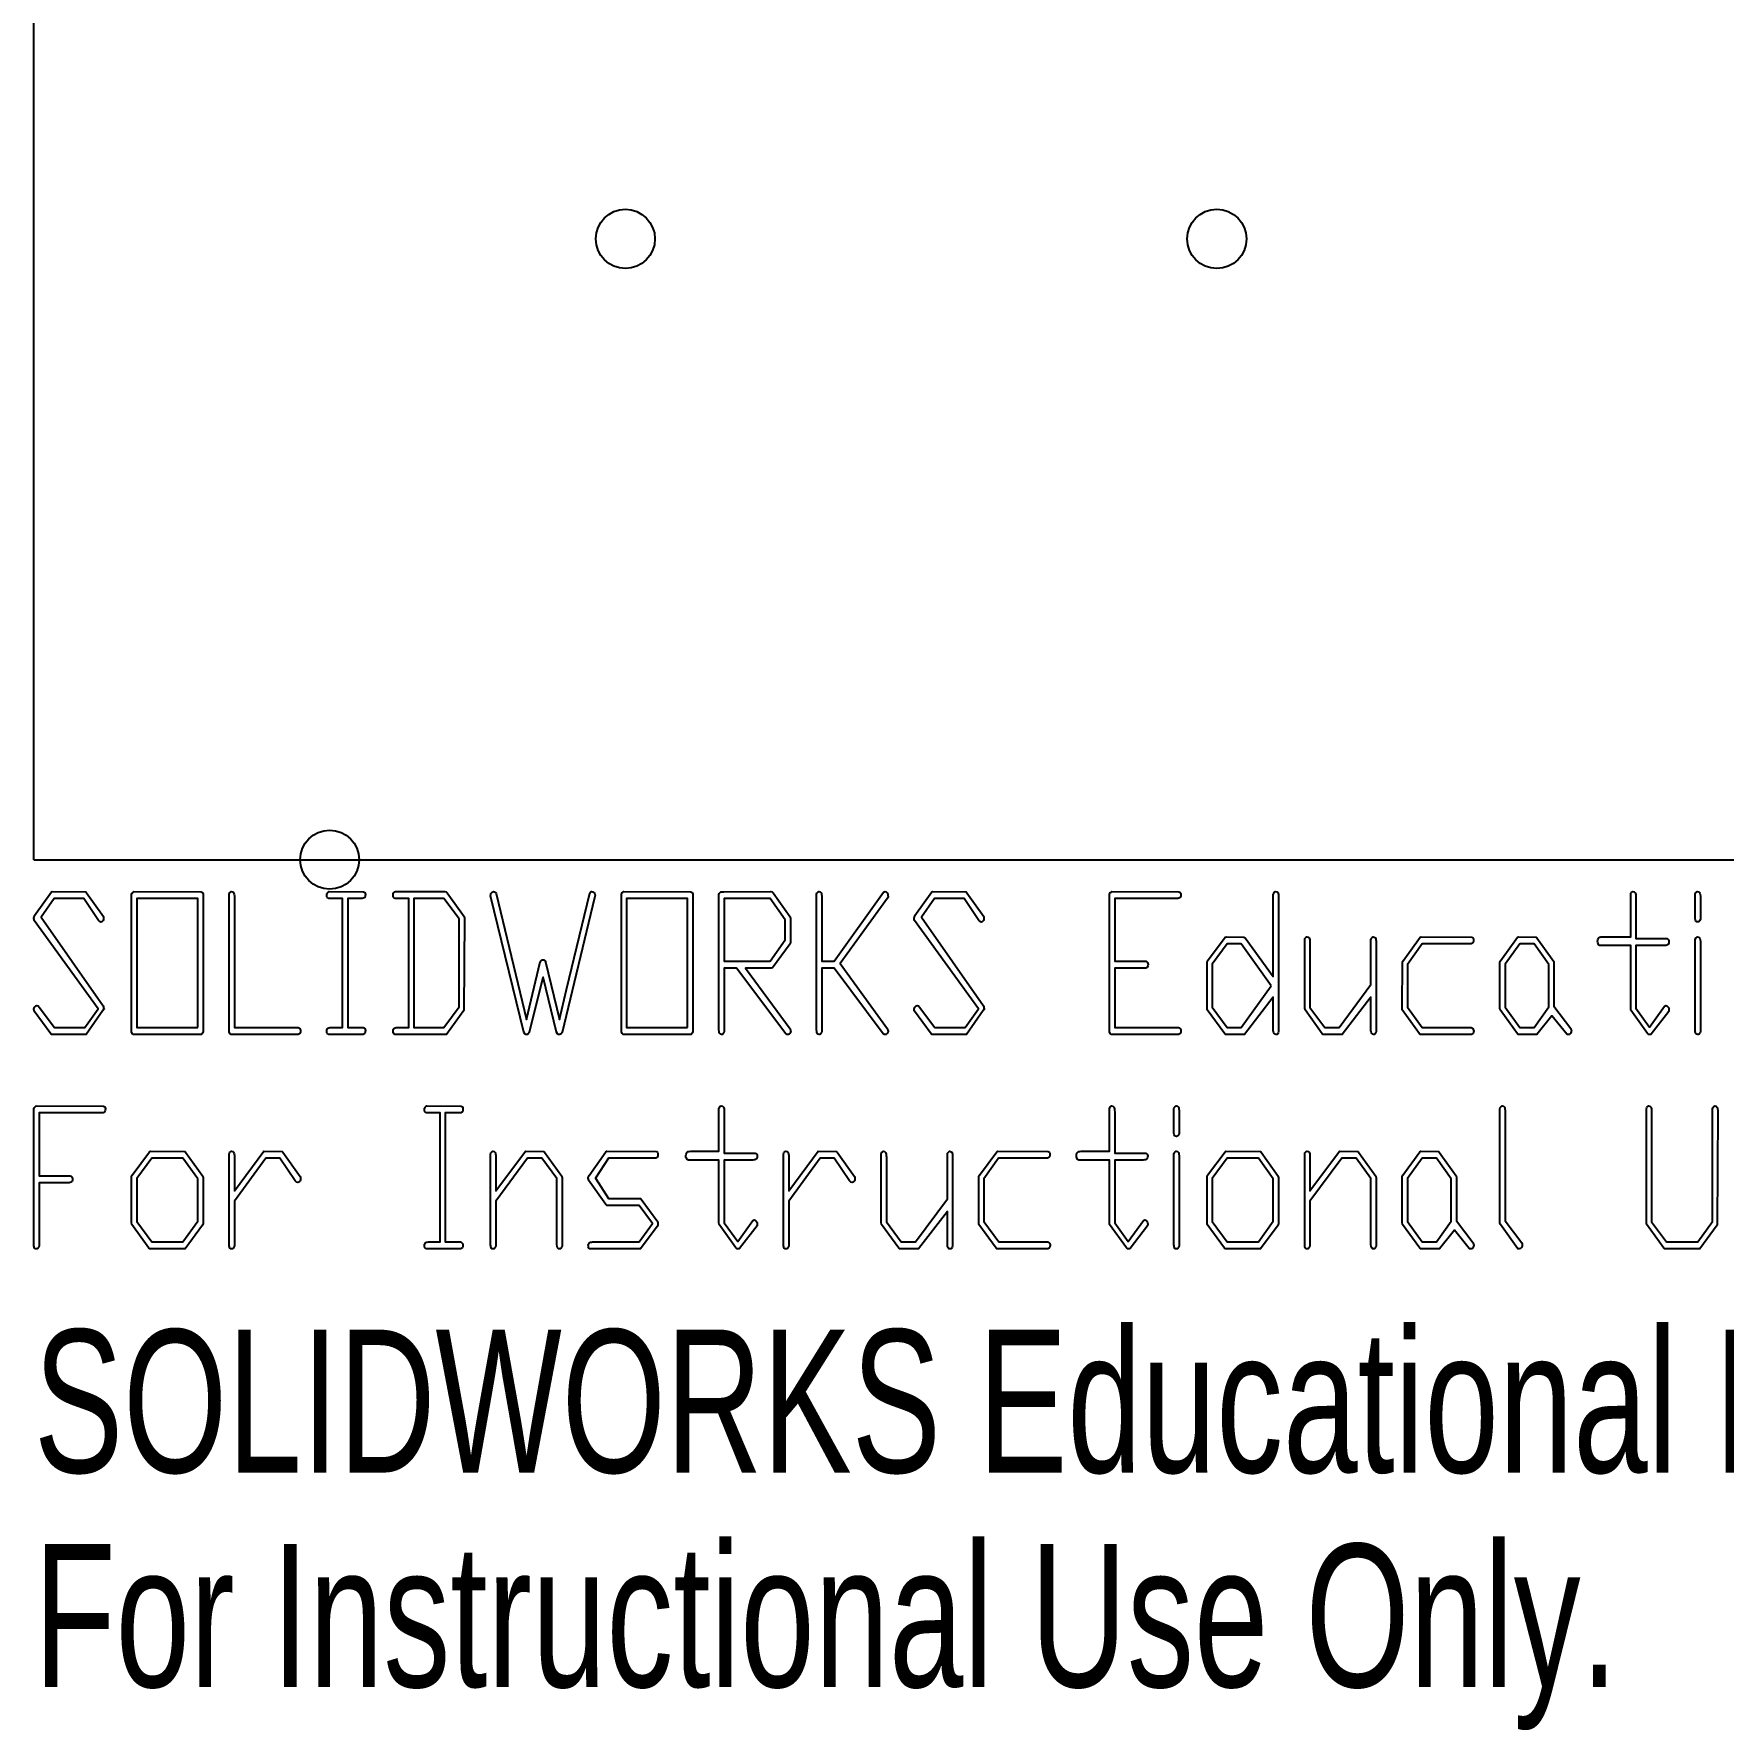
# Model space of a CAD drawing. Header units: millimetres. Extents: x 0 to 220, y -29 to 200.
# Drawn here: x 0 to 57.1, y -29.4 to 27.9 of the extents above; entities that cross this region are included whole.
import ezdxf

# ---------------------------------------------------------------- set-up
doc = ezdxf.new("R2010")
doc.units = ezdxf.units.MM
doc.styles.add('SLDTEXTSTYLE0', font='TXT', dxfattribs={"width": 0.7})

msp = doc.modelspace()

# ---------------------------------------------------------------- linework, layer by layer
at = {"color": 7, "linetype": 'Continuous'}
for q in [(0, 200), (220, 0)]:
    msp.add_line((0, 0), q, dxfattribs=at)
at = {"color": 7, "linetype": 'Continuous', "flags": 128}
for points in [[(1.783, -1.117), (2.349, -1.918), (2.349, -1.918), (2.356, -1.945), (2.358, -1.977), (2.358, -1.977), (2.356, -1.998), (2.349, -2.022), (2.349, -2.022), (2.339, -2.057), (2.321, -2.083), (2.296, -2.103), (2.265, -2.113), (2.265, -2.113), (2.22, -2.093), (2.186, -2.058), (2.186, -2.058), (1.683, -1.314), (1.683, -1.314), (0.682, -1.314), (0.682, -1.314), (0.244, -1.942), (0.244, -1.942), (2.344, -4.946), (2.344, -4.946), (2.354, -4.971), (2.358, -5.006), (2.358, -5.006), (2.358, -5.019), (2.358, -5.033), (2.358, -5.033), (2.374, -5.042), (2.379, -5.048), (2.374, -5.055), (2.358, -5.058), (2.358, -5.058), (2.335, -5.099), (2.335, -5.099), (1.768, -5.906), (1.768, -5.906), (1.721, -5.912), (1.721, -5.912), (0.603, -5.912), (0.603, -5.912), (0.576, -5.887), (0.576, -5.887), (0.009, -5.126), (0.009, -5.126), (0.003, -5.091), (0, -5.063), (0, -5.063), (0.001, -5.037), (0.005, -5.02), (0.005, -5.02), (0.019, -4.986), (0.04, -4.961), (0.064, -4.943), (0.096, -4.933), (0.096, -4.933), (0.14, -4.946), (0.177, -4.985), (0.177, -4.985), (0.694, -5.676), (0.694, -5.676), (1.721, -5.676), (1.721, -5.676), (2.171, -5.048), (2.171, -5.048), (0.009, -2.051), (0.009, -2.051), (0.003, -2.024), (0, -1.985), (0, -1.985), (0.001, -1.96), (0.005, -1.939), (0.005, -1.939), (0.023, -1.892), (0.023, -1.892), (0.593, -1.091), (0.593, -1.091), (0.621, -1.079), (0.621, -1.079), (1.751, -1.085), (1.751, -1.085), (1.783, -1.117)], [(5.655, -1.085), (5.677, -1.095), (5.695, -1.111), (5.709, -1.135), (5.718, -1.164), (5.718, -1.164), (5.718, -1.276), (5.718, -1.276), (5.718, -5.807), (5.718, -5.807), (5.7, -5.864), (5.665, -5.906), (5.665, -5.906), (5.631, -5.912), (5.631, -5.912), (3.364, -5.912), (3.364, -5.912), (3.324, -5.877), (3.301, -5.826), (3.301, -5.826), (3.301, -5.696), (3.301, -5.696), (3.301, -1.171), (3.301, -1.171), (3.312, -1.14), (3.329, -1.114), (3.353, -1.094), (3.383, -1.079), (3.383, -1.079), (5.655, -1.085)], [(6.751, -1.115), (6.763, -1.139), (6.772, -1.173), (6.777, -1.22), (6.779, -1.277), (6.779, -1.277), (6.779, -5.676), (6.779, -5.676), (8.935, -5.676), (8.935, -5.676), (8.957, -5.682), (8.976, -5.695), (8.991, -5.713), (9.002, -5.738), (9.002, -5.738), (9.013, -5.767), (9.017, -5.794), (9.017, -5.794), (9.011, -5.834), (8.995, -5.873), (8.981, -5.89), (8.963, -5.902), (8.937, -5.909), (8.906, -5.912), (8.906, -5.912), (6.665, -5.912), (6.665, -5.912), (6.625, -5.877), (6.602, -5.826), (6.602, -5.826), (6.602, -5.696), (6.602, -5.696), (6.602, -1.171), (6.602, -1.171), (6.613, -1.135), (6.629, -1.108), (6.649, -1.089), (6.674, -1.079), (6.674, -1.079), (6.719, -1.088), (6.751, -1.115)], [(11.141, -1.084), (11.167, -1.094), (11.187, -1.112), (11.201, -1.139), (11.208, -1.174), (11.208, -1.174), (11.203, -1.23), (11.187, -1.275), (11.187, -1.275), (11.165, -1.292), (11.135, -1.304), (11.098, -1.312), (11.052, -1.314), (11.052, -1.314), (10.61, -1.314), (10.61, -1.314), (10.61, -5.676), (10.61, -5.676), (11.135, -5.676), (11.135, -5.676), (11.163, -5.691), (11.185, -5.712), (11.2, -5.74), (11.208, -5.774), (11.208, -5.774), (11.203, -5.831), (11.186, -5.875), (11.172, -5.891), (11.154, -5.903), (11.129, -5.909), (11.099, -5.912), (11.099, -5.912), (9.97, -5.912), (9.97, -5.912), (9.944, -5.897), (9.924, -5.877), (9.91, -5.85), (9.903, -5.816), (9.903, -5.816), (9.909, -5.756), (9.928, -5.713), (9.944, -5.697), (9.969, -5.686), (10.002, -5.678), (10.041, -5.676), (10.041, -5.676), (10.434, -5.676), (10.434, -5.676), (10.434, -1.314), (10.434, -1.314), (9.971, -1.314), (9.971, -1.314), (9.944, -1.301), (9.925, -1.281), (9.91, -1.253), (9.903, -1.217), (9.903, -1.217), (9.909, -1.158), (9.927, -1.119), (9.954, -1.094), (9.984, -1.079), (9.984, -1.079), (11.141, -1.084)], [(13.971, -1.118), (14.551, -1.918), (14.551, -1.918), (14.56, -1.977), (14.56, -1.977), (14.54, -5.105), (14.54, -5.105), (13.952, -5.906), (13.952, -5.906), (13.904, -5.912), (13.904, -5.912), (12.206, -5.912), (12.206, -5.912), (12.178, -5.895), (12.159, -5.869), (12.147, -5.836), (12.143, -5.794), (12.143, -5.794), (12.15, -5.745), (12.172, -5.708), (12.191, -5.694), (12.215, -5.684), (12.245, -5.678), (12.281, -5.676), (12.281, -5.676), (12.674, -5.676), (12.674, -5.676), (12.674, -1.314), (12.674, -1.314), (12.211, -1.314), (12.211, -1.314), (12.184, -1.301), (12.165, -1.281), (12.15, -1.253), (12.143, -1.217), (12.143, -1.217), (12.149, -1.16), (12.164, -1.116), (12.178, -1.1), (12.197, -1.088), (12.223, -1.081), (12.254, -1.079), (12.254, -1.079), (12.306, -1.079), (12.306, -1.079), (13.895, -1.079), (13.895, -1.079), (13.94, -1.089), (13.971, -1.118)], [(15.631, -1.138), (16.653, -5.403), (16.653, -5.403), (17.124, -3.449), (17.124, -3.449), (17.14, -3.42), (17.16, -3.399), (17.183, -3.387), (17.21, -3.382), (17.21, -3.382), (17.239, -3.387), (17.264, -3.4), (17.284, -3.423), (17.301, -3.456), (17.301, -3.456), (17.767, -5.403), (17.767, -5.403), (18.012, -4.395), (18.012, -4.395), (18.794, -1.132), (18.794, -1.132), (18.821, -1.098), (18.856, -1.079), (18.856, -1.079), (18.905, -1.086), (18.942, -1.11), (18.968, -1.149), (18.981, -1.203), (18.981, -1.203), (18.961, -1.289), (18.961, -1.289), (17.858, -5.84), (17.858, -5.84), (17.829, -5.887), (17.786, -5.912), (17.786, -5.912), (17.743, -5.908), (17.709, -5.893), (17.709, -5.893), (17.671, -5.835), (17.671, -5.835), (17.215, -3.972), (17.215, -3.972), (17.205, -3.985), (17.205, -3.985), (16.745, -5.841), (16.745, -5.841), (16.716, -5.888), (16.677, -5.912), (16.677, -5.912), (16.63, -5.908), (16.595, -5.893), (16.595, -5.893), (16.562, -5.833), (16.562, -5.833), (15.444, -1.217), (15.444, -1.217), (15.447, -1.177), (15.456, -1.144), (15.471, -1.118), (15.492, -1.098), (15.492, -1.098), (15.52, -1.083), (15.544, -1.079), (15.544, -1.079), (15.572, -1.082), (15.595, -1.093), (15.615, -1.113), (15.631, -1.138)], [(22.219, -1.085), (22.241, -1.095), (22.259, -1.111), (22.273, -1.135), (22.282, -1.164), (22.282, -1.164), (22.282, -1.276), (22.282, -1.276), (22.282, -5.807), (22.282, -5.807), (22.264, -5.864), (22.229, -5.906), (22.229, -5.906), (22.195, -5.912), (22.195, -5.912), (19.928, -5.912), (19.928, -5.912), (19.888, -5.877), (19.865, -5.826), (19.865, -5.826), (19.865, -5.696), (19.865, -5.696), (19.865, -1.171), (19.865, -1.171), (19.876, -1.14), (19.893, -1.114), (19.917, -1.094), (19.947, -1.079), (19.947, -1.079), (22.219, -1.085)], [(24.994, -1.118), (25.574, -1.93), (25.574, -1.93), (25.583, -1.989), (25.583, -1.989), (25.583, -2.794), (25.583, -2.794), (25.574, -2.84), (25.574, -2.84), (24.978, -3.652), (24.978, -3.652), (24.934, -3.672), (24.934, -3.672), (24.065, -3.672), (24.065, -3.672), (25.568, -5.722), (25.568, -5.722), (25.579, -5.769), (25.583, -5.794), (25.583, -5.794), (25.583, -5.802), (25.583, -5.812), (25.583, -5.812), (25.598, -5.817), (25.604, -5.822), (25.598, -5.826), (25.583, -5.829), (25.583, -5.829), (25.572, -5.859), (25.558, -5.883), (25.54, -5.9), (25.52, -5.912), (25.52, -5.912), (25.487, -5.911), (25.461, -5.908), (25.441, -5.901), (25.428, -5.893), (25.428, -5.893), (23.76, -3.672), (23.76, -3.672), (23.343, -3.672), (23.343, -3.672), (23.343, -5.809), (23.343, -5.809), (23.329, -5.857), (23.297, -5.899), (23.297, -5.899), (23.28, -5.908), (23.254, -5.912), (23.254, -5.912), (23.217, -5.905), (23.189, -5.883), (23.179, -5.864), (23.172, -5.839), (23.168, -5.807), (23.166, -5.768), (23.166, -5.768), (23.166, -1.177), (23.166, -1.177), (23.175, -1.148), (23.189, -1.123), (23.207, -1.104), (23.229, -1.091), (23.229, -1.091), (23.329, -1.085), (23.329, -1.085), (24.918, -1.079), (24.918, -1.079), (24.963, -1.089), (24.994, -1.118)], [(28.848, -1.118), (28.863, -1.141), (28.874, -1.169), (28.88, -1.204), (28.882, -1.243), (28.882, -1.243), (28.867, -1.296), (28.867, -1.296), (27.266, -3.505), (27.266, -3.505), (28.867, -5.721), (28.867, -5.721), (28.878, -5.769), (28.882, -5.794), (28.882, -5.794), (28.881, -5.815), (28.877, -5.829), (28.877, -5.829), (28.866, -5.859), (28.853, -5.883), (28.835, -5.9), (28.815, -5.912), (28.815, -5.912), (28.782, -5.911), (28.756, -5.908), (28.736, -5.901), (28.723, -5.893), (28.723, -5.893), (27.059, -3.672), (27.059, -3.672), (26.644, -3.672), (26.644, -3.672), (26.644, -5.809), (26.644, -5.809), (26.63, -5.857), (26.598, -5.899), (26.598, -5.899), (26.581, -5.908), (26.555, -5.912), (26.555, -5.912), (26.518, -5.905), (26.49, -5.883), (26.48, -5.864), (26.473, -5.839), (26.469, -5.807), (26.467, -5.768), (26.467, -5.768), (26.467, -1.171), (26.467, -1.171), (26.476, -1.135), (26.493, -1.108), (26.514, -1.089), (26.543, -1.079), (26.543, -1.079), (26.585, -1.088), (26.616, -1.116), (26.628, -1.14), (26.637, -1.176), (26.642, -1.223), (26.644, -1.282), (26.644, -1.282), (26.644, -3.436), (26.644, -3.436), (27.059, -3.436), (27.059, -3.436), (28.732, -1.099), (28.732, -1.099), (28.753, -1.083), (28.776, -1.079), (28.776, -1.079), (28.814, -1.089), (28.848, -1.118)], [(31.551, -1.117), (32.117, -1.918), (32.117, -1.918), (32.124, -1.945), (32.126, -1.977), (32.126, -1.977), (32.124, -1.998), (32.117, -2.022), (32.117, -2.022), (32.107, -2.057), (32.089, -2.083), (32.064, -2.103), (32.033, -2.113), (32.033, -2.113), (31.988, -2.093), (31.954, -2.058), (31.954, -2.058), (31.451, -1.314), (31.451, -1.314), (30.45, -1.314), (30.45, -1.314), (30.012, -1.942), (30.012, -1.942), (32.112, -4.946), (32.112, -4.946), (32.122, -4.971), (32.126, -5.006), (32.126, -5.006), (32.126, -5.019), (32.126, -5.033), (32.126, -5.033), (32.142, -5.042), (32.147, -5.048), (32.142, -5.055), (32.126, -5.058), (32.126, -5.058), (32.103, -5.099), (32.103, -5.099), (31.536, -5.906), (31.536, -5.906), (31.489, -5.912), (31.489, -5.912), (30.371, -5.912), (30.371, -5.912), (30.344, -5.887), (30.344, -5.887), (29.777, -5.126), (29.777, -5.126), (29.771, -5.091), (29.768, -5.063), (29.768, -5.063), (29.769, -5.037), (29.773, -5.02), (29.773, -5.02), (29.787, -4.986), (29.808, -4.961), (29.832, -4.943), (29.864, -4.933), (29.864, -4.933), (29.908, -4.946), (29.945, -4.985), (29.945, -4.985), (30.462, -5.676), (30.462, -5.676), (31.489, -5.676), (31.489, -5.676), (31.939, -5.048), (31.939, -5.048), (29.777, -2.051), (29.777, -2.051), (29.771, -2.024), (29.768, -1.985), (29.768, -1.985), (29.769, -1.96), (29.773, -1.939), (29.773, -1.939), (29.791, -1.892), (29.791, -1.892), (30.361, -1.091), (30.361, -1.091), (30.389, -1.079), (30.389, -1.079), (31.519, -1.085), (31.519, -1.085), (31.551, -1.117)], [(38.718, -1.084), (38.744, -1.094), (38.764, -1.112), (38.778, -1.139), (38.785, -1.174), (38.785, -1.174), (38.779, -1.234), (38.758, -1.278), (38.741, -1.294), (38.716, -1.305), (38.682, -1.312), (38.64, -1.314), (38.64, -1.314), (36.547, -1.314), (36.547, -1.314), (36.547, -3.436), (36.547, -3.436), (37.597, -3.436), (37.597, -3.436), (37.631, -3.454), (37.656, -3.478), (37.671, -3.51), (37.675, -3.549), (37.675, -3.549), (37.671, -3.591), (37.658, -3.628), (37.646, -3.643), (37.627, -3.656), (37.601, -3.665), (37.567, -3.672), (37.567, -3.672), (36.547, -3.672), (36.547, -3.672), (36.547, -5.676), (36.547, -5.676), (38.703, -5.676), (38.703, -5.676), (38.739, -5.69), (38.765, -5.714), (38.779, -5.749), (38.785, -5.794), (38.785, -5.794), (38.779, -5.834), (38.763, -5.873), (38.749, -5.89), (38.731, -5.902), (38.705, -5.909), (38.674, -5.912), (38.674, -5.912), (36.433, -5.912), (36.433, -5.912), (36.393, -5.877), (36.37, -5.826), (36.37, -5.826), (36.37, -5.696), (36.37, -5.696), (36.37, -1.171), (36.37, -1.171), (36.381, -1.14), (36.398, -1.114), (36.422, -1.094), (36.451, -1.079), (36.451, -1.079), (38.718, -1.084)], [(42.062, -1.114), (42.073, -1.138), (42.081, -1.172), (42.086, -1.219), (42.088, -1.276), (42.088, -1.276), (42.088, -5.807), (42.088, -5.807), (42.078, -5.853), (42.059, -5.885), (42.034, -5.906), (41.999, -5.912), (41.999, -5.912), (41.964, -5.904), (41.936, -5.881), (41.917, -5.838), (41.911, -5.773), (41.911, -5.773), (41.911, -4.645), (41.911, -4.645), (40.938, -5.906), (40.938, -5.906), (40.904, -5.912), (40.904, -5.912), (40.296, -5.912), (40.296, -5.912), (40.266, -5.886), (40.266, -5.886), (39.676, -5.082), (39.676, -5.082), (39.671, -5.017), (39.671, -5.017), (39.671, -3.461), (39.671, -3.461), (39.69, -3.415), (39.69, -3.415), (40.285, -2.624), (40.285, -2.624), (40.334, -2.611), (40.334, -2.611), (40.914, -2.618), (40.914, -2.618), (40.953, -2.638), (40.953, -2.638), (41.911, -3.953), (41.911, -3.953), (41.911, -1.165), (41.911, -1.165), (41.923, -1.132), (41.938, -1.106), (41.955, -1.089), (41.975, -1.079), (41.975, -1.079), (42.028, -1.088), (42.062, -1.114)], [(54.146, -1.116), (54.157, -1.141), (54.165, -1.177), (54.17, -1.225), (54.172, -1.285), (54.172, -1.285), (54.172, -2.67), (54.172, -2.67), (55.223, -2.67), (55.223, -2.67), (55.249, -2.685), (55.269, -2.706), (55.283, -2.734), (55.29, -2.768), (55.29, -2.768), (55.283, -2.817), (55.261, -2.863), (55.242, -2.882), (55.216, -2.895), (55.182, -2.903), (55.14, -2.906), (55.14, -2.906), (54.172, -2.906), (54.172, -2.906), (54.172, -5.025), (54.172, -5.025), (54.63, -5.659), (54.63, -5.659), (55.141, -4.953), (55.141, -4.953), (55.163, -4.938), (55.189, -4.933), (55.189, -4.933), (55.223, -4.942), (55.256, -4.971), (55.282, -5.014), (55.29, -5.069), (55.29, -5.069), (55.281, -5.131), (55.281, -5.131), (54.692, -5.9), (54.692, -5.9), (54.672, -5.909), (54.64, -5.912), (54.64, -5.912), (54.602, -5.912), (54.602, -5.912), (54.569, -5.873), (54.569, -5.873), (54, -5.088), (54, -5.088), (53.995, -5.022), (53.995, -5.022), (53.995, -2.906), (53.995, -2.906), (52.957, -2.906), (52.957, -2.906), (52.937, -2.901), (52.918, -2.888), (52.903, -2.866), (52.89, -2.836), (52.89, -2.836), (52.879, -2.795), (52.875, -2.758), (52.875, -2.758), (52.882, -2.705), (52.902, -2.657), (52.92, -2.637), (52.95, -2.622), (52.989, -2.614), (53.039, -2.611), (53.039, -2.611), (53.995, -2.611), (53.995, -2.611), (53.995, -1.172), (53.995, -1.172), (54.004, -1.136), (54.019, -1.108), (54.038, -1.09), (54.064, -1.079), (54.064, -1.079), (54.113, -1.088), (54.146, -1.116)], [(56.327, -1.114), (56.338, -1.137), (56.346, -1.172), (56.351, -1.218), (56.353, -1.275), (56.353, -1.275), (56.353, -2.001), (56.353, -2.001), (56.336, -2.056), (56.311, -2.087), (56.285, -2.102), (56.265, -2.106), (56.265, -2.106), (56.226, -2.099), (56.198, -2.079), (56.182, -2.044), (56.176, -1.995), (56.176, -1.995), (56.176, -1.171), (56.176, -1.171), (56.187, -1.135), (56.203, -1.108), (56.223, -1.089), (56.248, -1.079), (56.248, -1.079), (56.295, -1.088), (56.327, -1.114)], [(5.541, -5.676), (5.541, -1.314), (5.541, -1.314), (3.478, -1.314), (3.478, -1.314), (3.478, -5.676), (3.478, -5.676), (5.541, -5.676)], [(14.383, -2.003), (13.865, -1.314), (13.865, -1.314), (12.85, -1.314), (12.85, -1.314), (12.85, -5.676), (12.85, -5.676), (13.865, -5.676), (13.865, -5.676), (14.383, -4.981), (14.383, -4.981), (14.383, -2.003)], [(22.105, -5.676), (22.105, -1.314), (22.105, -1.314), (20.042, -1.314), (20.042, -1.314), (20.042, -5.676), (20.042, -5.676), (22.105, -5.676)], [(25.406, -2.031), (24.901, -1.314), (24.901, -1.314), (23.343, -1.314), (23.343, -1.314), (23.343, -3.436), (23.343, -3.436), (24.897, -3.436), (24.897, -3.436), (25.406, -2.712), (25.406, -2.712), (25.406, -2.031)], [(41.837, -4.262), (40.826, -2.847), (40.826, -2.847), (40.346, -2.847), (40.346, -2.847), (39.848, -3.534), (39.848, -3.534), (39.848, -4.983), (39.848, -4.983), (40.346, -5.676), (40.346, -5.676), (40.821, -5.676), (40.821, -5.676), (41.837, -4.262)], [(43.12, -2.648), (43.133, -2.672), (43.142, -2.706), (43.147, -2.753), (43.149, -2.81), (43.149, -2.81), (43.149, -4.995), (43.149, -4.995), (43.654, -5.676), (43.654, -5.676), (44.139, -5.676), (44.139, -5.676), (45.212, -4.22), (45.212, -4.22), (45.212, -2.711), (45.212, -2.711), (45.221, -2.677), (45.237, -2.649), (45.257, -2.628), (45.284, -2.611), (45.284, -2.611), (45.323, -2.619), (45.364, -2.643), (45.364, -2.643), (45.375, -2.668), (45.382, -2.704), (45.387, -2.75), (45.389, -2.807), (45.389, -2.807), (45.389, -5.807), (45.389, -5.807), (45.379, -5.853), (45.36, -5.885), (45.335, -5.906), (45.3, -5.912), (45.3, -5.912), (45.265, -5.904), (45.237, -5.881), (45.218, -5.838), (45.212, -5.773), (45.212, -5.773), (45.212, -4.645), (45.212, -4.645), (44.239, -5.906), (44.239, -5.906), (44.205, -5.912), (44.205, -5.912), (43.597, -5.912), (43.597, -5.912), (43.567, -5.886), (43.567, -5.886), (42.982, -5.082), (42.982, -5.082), (42.972, -5.017), (42.972, -5.017), (42.972, -2.696), (42.972, -2.696), (42.981, -2.668), (42.996, -2.645), (43.015, -2.626), (43.041, -2.611), (43.041, -2.611), (43.087, -2.62), (43.12, -2.648)], [(48.625, -2.617), (48.661, -2.642), (48.683, -2.684), (48.683, -2.684), (48.679, -2.753), (48.668, -2.802), (48.668, -2.802), (48.649, -2.821), (48.626, -2.836), (48.599, -2.844), (48.566, -2.847), (48.566, -2.847), (46.947, -2.847), (46.947, -2.847), (46.45, -3.54), (46.45, -3.54), (46.45, -4.984), (46.45, -4.984), (46.948, -5.676), (46.948, -5.676), (48.606, -5.676), (48.606, -5.676), (48.628, -5.682), (48.647, -5.695), (48.662, -5.713), (48.673, -5.738), (48.673, -5.738), (48.684, -5.767), (48.688, -5.794), (48.688, -5.794), (48.683, -5.834), (48.666, -5.873), (48.652, -5.89), (48.634, -5.902), (48.608, -5.909), (48.578, -5.912), (48.578, -5.912), (46.886, -5.912), (46.886, -5.912), (46.858, -5.886), (46.858, -5.886), (46.273, -5.082), (46.273, -5.082), (46.273, -5.017), (46.273, -5.017), (46.278, -3.461), (46.278, -3.461), (46.297, -3.415), (46.297, -3.415), (46.88, -2.624), (46.88, -2.624), (46.909, -2.611), (46.909, -2.611), (48.625, -2.617)], [(50.819, -2.637), (51.392, -3.441), (51.392, -3.441), (51.401, -3.481), (51.401, -3.481), (51.401, -4.958), (51.401, -4.958), (51.974, -5.71), (51.974, -5.71), (51.985, -5.756), (51.989, -5.781), (51.989, -5.781), (51.988, -5.804), (51.984, -5.821), (51.984, -5.821), (51.973, -5.853), (51.96, -5.88), (51.942, -5.899), (51.922, -5.912), (51.922, -5.912), (51.89, -5.911), (51.864, -5.909), (51.844, -5.906), (51.832, -5.9), (51.832, -5.9), (51.334, -5.282), (51.334, -5.282), (50.827, -5.907), (50.827, -5.907), (50.794, -5.912), (50.794, -5.912), (50.191, -5.912), (50.191, -5.912), (50.163, -5.886), (50.163, -5.886), (49.579, -5.082), (49.579, -5.082), (49.574, -5.017), (49.574, -5.017), (49.574, -3.461), (49.574, -3.461), (49.592, -3.415), (49.592, -3.415), (50.171, -2.624), (50.171, -2.624), (50.199, -2.611), (50.199, -2.611), (50.782, -2.618), (50.782, -2.618), (50.819, -2.637)], [(51.225, -3.54), (50.727, -2.847), (50.727, -2.847), (50.248, -2.847), (50.248, -2.847), (49.751, -3.534), (49.751, -3.534), (49.751, -4.983), (49.751, -4.983), (50.248, -5.676), (50.248, -5.676), (50.727, -5.676), (50.727, -5.676), (51.225, -4.975), (51.225, -4.975), (51.225, -3.54)], [(56.325, -2.647), (56.337, -2.67), (56.346, -2.705), (56.351, -2.75), (56.353, -2.807), (56.353, -2.807), (56.353, -5.807), (56.353, -5.807), (56.339, -5.856), (56.307, -5.899), (56.307, -5.899), (56.29, -5.908), (56.265, -5.912), (56.265, -5.912), (56.227, -5.905), (56.199, -5.883), (56.189, -5.864), (56.182, -5.839), (56.178, -5.807), (56.176, -5.768), (56.176, -5.768), (56.176, -2.709), (56.176, -2.709), (56.185, -2.676), (56.201, -2.648), (56.221, -2.627), (56.248, -2.611), (56.248, -2.611), (56.293, -2.62), (56.325, -2.647)], [(2.348, -8.334), (2.374, -8.345), (2.394, -8.362), (2.408, -8.39), (2.415, -8.425), (2.415, -8.425), (2.409, -8.485), (2.388, -8.529), (2.371, -8.544), (2.346, -8.556), (2.312, -8.563), (2.27, -8.565), (2.27, -8.565), (0.177, -8.565), (0.177, -8.565), (0.177, -10.687), (0.177, -10.687), (1.227, -10.687), (1.227, -10.687), (1.261, -10.704), (1.286, -10.728), (1.301, -10.76), (1.305, -10.799), (1.305, -10.799), (1.301, -10.842), (1.288, -10.878), (1.276, -10.893), (1.257, -10.906), (1.231, -10.915), (1.197, -10.923), (1.197, -10.923), (0.177, -10.923), (0.177, -10.923), (0.177, -13.059), (0.177, -13.059), (0.163, -13.107), (0.131, -13.15), (0.131, -13.15), (0.114, -13.159), (0.088, -13.163), (0.088, -13.163), (0.051, -13.155), (0.023, -13.133), (0.013, -13.115), (0.006, -13.09), (0.002, -13.058), (0, -13.018), (0, -13.018), (0, -8.421), (0, -8.421), (0.011, -8.391), (0.028, -8.365), (0.052, -8.345), (0.081, -8.329), (0.081, -8.329), (2.348, -8.334)], [(14.442, -8.334), (14.468, -8.345), (14.488, -8.362), (14.502, -8.39), (14.509, -8.425), (14.509, -8.425), (14.504, -8.481), (14.488, -8.525), (14.488, -8.525), (14.466, -8.543), (14.436, -8.555), (14.399, -8.562), (14.353, -8.565), (14.353, -8.565), (13.911, -8.565), (13.911, -8.565), (13.911, -12.927), (13.911, -12.927), (14.436, -12.927), (14.436, -12.927), (14.464, -12.942), (14.486, -12.963), (14.501, -12.99), (14.509, -13.024), (14.509, -13.024), (14.504, -13.082), (14.487, -13.126), (14.473, -13.141), (14.455, -13.153), (14.43, -13.16), (14.4, -13.163), (14.4, -13.163), (13.271, -13.163), (13.271, -13.163), (13.245, -13.148), (13.225, -13.128), (13.211, -13.1), (13.204, -13.067), (13.204, -13.067), (13.21, -13.007), (13.229, -12.964), (13.245, -12.947), (13.27, -12.936), (13.303, -12.929), (13.342, -12.927), (13.342, -12.927), (13.735, -12.927), (13.735, -12.927), (13.735, -8.565), (13.735, -8.565), (13.272, -8.565), (13.272, -8.565), (13.245, -8.552), (13.226, -8.532), (13.211, -8.503), (13.204, -8.467), (13.204, -8.467), (13.21, -8.408), (13.228, -8.369), (13.255, -8.345), (13.285, -8.329), (13.285, -8.329), (14.442, -8.334)], [(23.317, -8.367), (23.328, -8.392), (23.336, -8.427), (23.341, -8.475), (23.343, -8.535), (23.343, -8.535), (23.343, -9.921), (23.343, -9.921), (24.394, -9.921), (24.394, -9.921), (24.42, -9.935), (24.44, -9.956), (24.454, -9.984), (24.461, -10.018), (24.461, -10.018), (24.454, -10.068), (24.432, -10.113), (24.413, -10.132), (24.387, -10.145), (24.353, -10.154), (24.311, -10.156), (24.311, -10.156), (23.343, -10.156), (23.343, -10.156), (23.343, -12.276), (23.343, -12.276), (23.801, -12.909), (23.801, -12.909), (24.312, -12.204), (24.312, -12.204), (24.334, -12.188), (24.36, -12.183), (24.36, -12.183), (24.394, -12.193), (24.427, -12.221), (24.453, -12.265), (24.461, -12.32), (24.461, -12.32), (24.452, -12.382), (24.452, -12.382), (23.863, -13.151), (23.863, -13.151), (23.843, -13.16), (23.811, -13.163), (23.811, -13.163), (23.773, -13.163), (23.773, -13.163), (23.74, -13.124), (23.74, -13.124), (23.171, -12.338), (23.171, -12.338), (23.166, -12.273), (23.166, -12.273), (23.166, -10.156), (23.166, -10.156), (22.128, -10.156), (22.128, -10.156), (22.108, -10.152), (22.089, -10.139), (22.074, -10.117), (22.061, -10.086), (22.061, -10.086), (22.05, -10.046), (22.046, -10.009), (22.046, -10.009), (22.052, -9.956), (22.073, -9.908), (22.091, -9.887), (22.121, -9.873), (22.16, -9.864), (22.21, -9.862), (22.21, -9.862), (23.166, -9.862), (23.166, -9.862), (23.166, -8.422), (23.166, -8.422), (23.175, -8.386), (23.19, -8.358), (23.209, -8.34), (23.235, -8.329), (23.235, -8.329), (23.284, -8.338), (23.317, -8.367)], [(36.521, -8.367), (36.532, -8.392), (36.54, -8.427), (36.545, -8.475), (36.547, -8.535), (36.547, -8.535), (36.547, -9.921), (36.547, -9.921), (37.598, -9.921), (37.598, -9.921), (37.624, -9.935), (37.644, -9.956), (37.658, -9.984), (37.665, -10.018), (37.665, -10.018), (37.658, -10.068), (37.636, -10.113), (37.617, -10.132), (37.591, -10.145), (37.557, -10.154), (37.515, -10.156), (37.515, -10.156), (36.547, -10.156), (36.547, -10.156), (36.547, -12.276), (36.547, -12.276), (37.005, -12.909), (37.005, -12.909), (37.516, -12.204), (37.516, -12.204), (37.538, -12.188), (37.564, -12.183), (37.564, -12.183), (37.598, -12.193), (37.631, -12.221), (37.657, -12.265), (37.665, -12.32), (37.665, -12.32), (37.656, -12.382), (37.656, -12.382), (37.067, -13.151), (37.067, -13.151), (37.047, -13.16), (37.015, -13.163), (37.015, -13.163), (36.977, -13.163), (36.977, -13.163), (36.944, -13.124), (36.944, -13.124), (36.375, -12.338), (36.375, -12.338), (36.37, -12.273), (36.37, -12.273), (36.37, -10.156), (36.37, -10.156), (35.332, -10.156), (35.332, -10.156), (35.312, -10.152), (35.293, -10.139), (35.278, -10.117), (35.265, -10.086), (35.265, -10.086), (35.254, -10.046), (35.25, -10.009), (35.25, -10.009), (35.257, -9.956), (35.277, -9.908), (35.295, -9.887), (35.325, -9.873), (35.364, -9.864), (35.414, -9.862), (35.414, -9.862), (36.37, -9.862), (36.37, -9.862), (36.37, -8.422), (36.37, -8.422), (36.379, -8.386), (36.394, -8.358), (36.413, -8.34), (36.439, -8.329), (36.439, -8.329), (36.488, -8.338), (36.521, -8.367)], [(38.702, -8.365), (38.713, -8.388), (38.721, -8.423), (38.726, -8.468), (38.728, -8.525), (38.728, -8.525), (38.728, -9.252), (38.728, -9.252), (38.711, -9.306), (38.686, -9.337), (38.66, -9.352), (38.639, -9.357), (38.639, -9.357), (38.601, -9.349), (38.573, -9.329), (38.557, -9.294), (38.551, -9.245), (38.551, -9.245), (38.551, -8.421), (38.551, -8.421), (38.562, -8.385), (38.578, -8.358), (38.598, -8.339), (38.623, -8.329), (38.623, -8.329), (38.67, -8.338), (38.702, -8.365)], [(49.725, -8.365), (49.736, -8.389), (49.744, -8.423), (49.749, -8.469), (49.751, -8.526), (49.751, -8.526), (49.751, -12.21), (49.751, -12.21), (50.315, -12.959), (50.315, -12.959), (50.326, -12.992), (50.329, -13.024), (50.329, -13.024), (50.323, -13.074), (50.303, -13.12), (50.27, -13.152), (50.224, -13.163), (50.224, -13.163), (50.181, -13.156), (50.181, -13.156), (49.589, -12.342), (49.589, -12.342), (49.574, -12.289), (49.574, -12.289), (49.574, -8.421), (49.574, -8.421), (49.585, -8.385), (49.601, -8.358), (49.621, -8.339), (49.646, -8.329), (49.646, -8.329), (49.693, -8.338), (49.725, -8.365)], [(54.677, -8.366), (54.688, -8.39), (54.696, -8.424), (54.701, -8.471), (54.702, -8.528), (54.702, -8.528), (54.702, -12.244), (54.702, -12.244), (55.207, -12.927), (55.207, -12.927), (56.261, -12.927), (56.261, -12.927), (56.766, -12.238), (56.766, -12.238), (56.766, -8.422), (56.766, -8.422), (56.778, -8.386), (56.794, -8.358), (56.814, -8.34), (56.837, -8.329), (56.837, -8.329), (56.88, -8.338), (56.913, -8.365), (56.926, -8.389), (56.935, -8.423), (56.941, -8.469), (56.942, -8.526), (56.942, -8.526), (56.923, -12.355), (56.923, -12.355), (56.335, -13.156), (56.335, -13.156), (56.287, -13.163), (56.287, -13.163), (55.143, -13.163), (55.143, -13.163), (55.114, -13.136), (55.114, -13.136), (54.535, -12.328), (54.535, -12.328), (54.526, -12.263), (54.526, -12.263), (54.526, -8.421), (54.526, -8.421), (54.537, -8.385), (54.552, -8.358), (54.573, -8.339), (54.597, -8.329), (54.597, -8.329), (54.644, -8.338), (54.677, -8.366)], [(5.129, -9.894), (5.709, -10.698), (5.709, -10.698), (5.718, -10.757), (5.718, -10.757), (5.718, -12.306), (5.718, -12.306), (5.698, -12.358), (5.698, -12.358), (5.11, -13.156), (5.11, -13.156), (5.062, -13.163), (5.062, -13.163), (3.918, -13.163), (3.918, -13.163), (3.89, -13.137), (3.89, -13.137), (3.306, -12.333), (3.306, -12.333), (3.301, -12.267), (3.301, -12.267), (3.301, -10.712), (3.301, -10.712), (3.32, -10.666), (3.32, -10.666), (3.909, -9.874), (3.909, -9.874), (3.937, -9.862), (3.937, -9.862), (5.096, -9.868), (5.096, -9.868), (5.129, -9.894)], [(5.541, -10.791), (5.036, -10.097), (5.036, -10.097), (3.983, -10.097), (3.983, -10.097), (3.478, -10.784), (3.478, -10.784), (3.478, -12.233), (3.478, -12.233), (3.983, -12.927), (3.983, -12.927), (5.036, -12.927), (5.036, -12.927), (5.541, -12.226), (5.541, -12.226), (5.541, -10.791)], [(8.422, -9.895), (9.008, -10.714), (9.008, -10.714), (9.015, -10.749), (9.017, -10.774), (9.017, -10.774), (9.016, -10.803), (9.012, -10.821), (9.012, -10.821), (8.998, -10.857), (8.977, -10.885), (8.952, -10.903), (8.92, -10.914), (8.92, -10.914), (8.876, -10.901), (8.838, -10.865), (8.838, -10.865), (8.316, -10.097), (8.316, -10.097), (7.837, -10.097), (7.837, -10.097), (6.779, -11.547), (6.779, -11.547), (6.779, -13.057), (6.779, -13.057), (6.765, -13.106), (6.733, -13.15), (6.733, -13.15), (6.716, -13.159), (6.69, -13.163), (6.69, -13.163), (6.653, -13.155), (6.625, -13.133), (6.615, -13.115), (6.608, -13.09), (6.604, -13.058), (6.602, -13.019), (6.602, -13.019), (6.602, -9.954), (6.602, -9.954), (6.611, -9.918), (6.628, -9.891), (6.649, -9.872), (6.678, -9.862), (6.678, -9.862), (6.717, -9.87), (6.749, -9.896), (6.762, -9.918), (6.771, -9.952), (6.777, -9.998), (6.779, -10.056), (6.779, -10.056), (6.779, -11.196), (6.779, -11.196), (7.779, -9.862), (7.779, -9.862), (8.389, -9.868), (8.389, -9.868), (8.422, -9.895)], [(17.266, -9.894), (17.851, -10.698), (17.851, -10.698), (17.861, -10.757), (17.861, -10.757), (17.861, -13.058), (17.861, -13.058), (17.851, -13.104), (17.832, -13.136), (17.806, -13.156), (17.772, -13.163), (17.772, -13.163), (17.737, -13.154), (17.709, -13.129), (17.69, -13.084), (17.684, -13.017), (17.684, -13.017), (17.684, -10.786), (17.684, -10.786), (17.179, -10.097), (17.179, -10.097), (16.694, -10.097), (16.694, -10.097), (15.621, -11.547), (15.621, -11.547), (15.621, -13.057), (15.621, -13.057), (15.607, -13.106), (15.575, -13.15), (15.575, -13.15), (15.558, -13.159), (15.532, -13.163), (15.532, -13.163), (15.495, -13.155), (15.467, -13.133), (15.457, -13.115), (15.45, -13.09), (15.446, -13.058), (15.444, -13.019), (15.444, -13.019), (15.444, -9.954), (15.444, -9.954), (15.453, -9.918), (15.47, -9.891), (15.491, -9.872), (15.52, -9.862), (15.52, -9.862), (15.559, -9.87), (15.591, -9.896), (15.604, -9.918), (15.613, -9.952), (15.619, -9.998), (15.621, -10.056), (15.621, -10.056), (15.621, -11.196), (15.621, -11.196), (16.622, -9.862), (16.622, -9.862), (17.232, -9.868), (17.232, -9.868), (17.266, -9.894)], [(21.051, -9.867), (21.081, -9.892), (21.103, -9.934), (21.103, -9.934), (21.102, -9.976), (21.099, -10.009), (21.096, -10.035), (21.089, -10.052), (21.089, -10.052), (21.074, -10.072), (21.054, -10.086), (21.027, -10.095), (20.995, -10.097), (20.995, -10.097), (19.428, -10.097), (19.428, -10.097), (18.989, -10.775), (18.989, -10.775), (19.431, -11.453), (19.431, -11.453), (20.498, -11.453), (20.498, -11.453), (20.53, -11.478), (20.53, -11.478), (21.094, -12.248), (21.094, -12.248), (21.101, -12.282), (21.103, -12.311), (21.103, -12.311), (21.101, -12.33), (21.094, -12.361), (21.094, -12.361), (21.07, -12.405), (21.07, -12.405), (20.509, -13.156), (20.509, -13.156), (20.462, -13.163), (20.462, -13.163), (18.801, -13.163), (18.801, -13.163), (18.768, -13.136), (18.745, -13.09), (18.745, -13.09), (18.757, -13.079), (18.762, -13.067), (18.757, -13.056), (18.745, -13.045), (18.745, -13.045), (18.752, -12.991), (18.774, -12.955), (18.791, -12.942), (18.817, -12.934), (18.849, -12.929), (18.889, -12.927), (18.889, -12.927), (20.466, -12.927), (20.466, -12.927), (20.916, -12.304), (20.916, -12.304), (20.466, -11.689), (20.466, -11.689), (19.371, -11.689), (19.371, -11.689), (19.338, -11.662), (19.338, -11.662), (18.754, -10.835), (18.754, -10.835), (18.748, -10.808), (18.745, -10.769), (18.745, -10.769), (18.746, -10.74), (18.75, -10.722), (18.75, -10.722), (18.778, -10.675), (18.778, -10.675), (19.34, -9.874), (19.34, -9.874), (19.369, -9.862), (19.369, -9.862), (21.051, -9.867)], [(27.167, -9.895), (27.753, -10.714), (27.753, -10.714), (27.76, -10.749), (27.762, -10.774), (27.762, -10.774), (27.761, -10.803), (27.757, -10.821), (27.757, -10.821), (27.743, -10.857), (27.722, -10.885), (27.697, -10.903), (27.665, -10.914), (27.665, -10.914), (27.621, -10.901), (27.583, -10.865), (27.583, -10.865), (27.061, -10.097), (27.061, -10.097), (26.582, -10.097), (26.582, -10.097), (25.524, -11.547), (25.524, -11.547), (25.524, -13.057), (25.524, -13.057), (25.51, -13.106), (25.478, -13.15), (25.478, -13.15), (25.461, -13.159), (25.435, -13.163), (25.435, -13.163), (25.398, -13.155), (25.37, -13.133), (25.36, -13.115), (25.353, -13.09), (25.349, -13.058), (25.347, -13.019), (25.347, -13.019), (25.347, -9.954), (25.347, -9.954), (25.356, -9.918), (25.373, -9.891), (25.394, -9.872), (25.423, -9.862), (25.423, -9.862), (25.462, -9.87), (25.494, -9.896), (25.507, -9.918), (25.517, -9.952), (25.522, -9.998), (25.524, -10.056), (25.524, -10.056), (25.524, -11.196), (25.524, -11.196), (26.524, -9.862), (26.524, -9.862), (27.134, -9.868), (27.134, -9.868), (27.167, -9.895)], [(28.796, -9.898), (28.809, -9.922), (28.818, -9.956), (28.823, -10.003), (28.825, -10.06), (28.825, -10.06), (28.825, -12.245), (28.825, -12.245), (29.33, -12.927), (29.33, -12.927), (29.815, -12.927), (29.815, -12.927), (30.888, -11.471), (30.888, -11.471), (30.888, -9.961), (30.888, -9.961), (30.897, -9.928), (30.913, -9.899), (30.933, -9.878), (30.96, -9.862), (30.96, -9.862), (30.999, -9.87), (31.04, -9.894), (31.04, -9.894), (31.051, -9.919), (31.058, -9.955), (31.063, -10.001), (31.065, -10.058), (31.065, -10.058), (31.065, -13.058), (31.065, -13.058), (31.055, -13.104), (31.036, -13.136), (31.011, -13.156), (30.976, -13.163), (30.976, -13.163), (30.941, -13.154), (30.913, -13.131), (30.894, -13.089), (30.888, -13.023), (30.888, -13.023), (30.888, -11.895), (30.888, -11.895), (29.915, -13.156), (29.915, -13.156), (29.881, -13.163), (29.881, -13.163), (29.273, -13.163), (29.273, -13.163), (29.243, -13.137), (29.243, -13.137), (28.658, -12.333), (28.658, -12.333), (28.648, -12.267), (28.648, -12.267), (28.648, -9.946), (28.648, -9.946), (28.657, -9.919), (28.672, -9.896), (28.691, -9.876), (28.717, -9.862), (28.717, -9.862), (28.763, -9.871), (28.796, -9.898)], [(34.301, -9.867), (34.337, -9.892), (34.358, -9.934), (34.358, -9.934), (34.355, -10.003), (34.344, -10.052), (34.344, -10.052), (34.325, -10.072), (34.302, -10.086), (34.275, -10.095), (34.242, -10.097), (34.242, -10.097), (32.623, -10.097), (32.623, -10.097), (32.126, -10.79), (32.126, -10.79), (32.126, -12.234), (32.126, -12.234), (32.624, -12.927), (32.624, -12.927), (34.282, -12.927), (34.282, -12.927), (34.304, -12.932), (34.323, -12.945), (34.338, -12.964), (34.349, -12.988), (34.349, -12.988), (34.36, -13.017), (34.364, -13.045), (34.364, -13.045), (34.358, -13.084), (34.342, -13.124), (34.328, -13.14), (34.31, -13.152), (34.284, -13.16), (34.253, -13.163), (34.253, -13.163), (32.562, -13.163), (32.562, -13.163), (32.534, -13.137), (32.534, -13.137), (31.949, -12.333), (31.949, -12.333), (31.949, -12.267), (31.949, -12.267), (31.954, -10.712), (31.954, -10.712), (31.973, -10.666), (31.973, -10.666), (32.556, -9.874), (32.556, -9.874), (32.585, -9.862), (32.585, -9.862), (34.301, -9.867)], [(38.7, -9.897), (38.712, -9.921), (38.721, -9.956), (38.726, -10.001), (38.728, -10.058), (38.728, -10.058), (38.728, -13.058), (38.728, -13.058), (38.714, -13.106), (38.682, -13.15), (38.682, -13.15), (38.665, -13.159), (38.639, -13.163), (38.639, -13.163), (38.602, -13.155), (38.574, -13.133), (38.564, -13.115), (38.557, -13.09), (38.553, -13.058), (38.551, -13.019), (38.551, -13.019), (38.551, -9.959), (38.551, -9.959), (38.56, -9.926), (38.576, -9.898), (38.596, -9.877), (38.623, -9.862), (38.623, -9.862), (38.668, -9.871), (38.7, -9.897)], [(41.499, -9.894), (42.079, -10.698), (42.079, -10.698), (42.088, -10.757), (42.088, -10.757), (42.088, -12.306), (42.088, -12.306), (42.069, -12.358), (42.069, -12.358), (41.48, -13.156), (41.48, -13.156), (41.432, -13.163), (41.432, -13.163), (40.288, -13.163), (40.288, -13.163), (40.26, -13.137), (40.26, -13.137), (39.676, -12.333), (39.676, -12.333), (39.671, -12.267), (39.671, -12.267), (39.671, -10.712), (39.671, -10.712), (39.69, -10.666), (39.69, -10.666), (40.279, -9.874), (40.279, -9.874), (40.307, -9.862), (40.307, -9.862), (41.466, -9.868), (41.466, -9.868), (41.499, -9.894)], [(41.911, -10.791), (41.406, -10.097), (41.406, -10.097), (40.353, -10.097), (40.353, -10.097), (39.848, -10.784), (39.848, -10.784), (39.848, -12.233), (39.848, -12.233), (40.353, -12.927), (40.353, -12.927), (41.406, -12.927), (41.406, -12.927), (41.911, -12.226), (41.911, -12.226), (41.911, -10.791)], [(44.794, -9.894), (45.379, -10.698), (45.379, -10.698), (45.389, -10.757), (45.389, -10.757), (45.389, -13.058), (45.389, -13.058), (45.379, -13.104), (45.36, -13.136), (45.335, -13.156), (45.3, -13.163), (45.3, -13.163), (45.265, -13.154), (45.237, -13.129), (45.218, -13.084), (45.212, -13.017), (45.212, -13.017), (45.212, -10.786), (45.212, -10.786), (44.707, -10.097), (44.707, -10.097), (44.222, -10.097), (44.222, -10.097), (43.149, -11.547), (43.149, -11.547), (43.149, -13.057), (43.149, -13.057), (43.135, -13.106), (43.103, -13.15), (43.103, -13.15), (43.086, -13.159), (43.06, -13.163), (43.06, -13.163), (43.023, -13.155), (42.995, -13.133), (42.985, -13.115), (42.978, -13.09), (42.974, -13.058), (42.972, -13.019), (42.972, -13.019), (42.972, -9.954), (42.972, -9.954), (42.981, -9.918), (42.998, -9.891), (43.019, -9.872), (43.048, -9.862), (43.048, -9.862), (43.087, -9.87), (43.119, -9.896), (43.132, -9.918), (43.142, -9.952), (43.147, -9.998), (43.149, -10.056), (43.149, -10.056), (43.149, -11.196), (43.149, -11.196), (44.15, -9.862), (44.15, -9.862), (44.76, -9.868), (44.76, -9.868), (44.794, -9.894)], [(47.518, -9.887), (48.091, -10.691), (48.091, -10.691), (48.1, -10.731), (48.1, -10.731), (48.1, -12.208), (48.1, -12.208), (48.673, -12.96), (48.673, -12.96), (48.684, -13.007), (48.688, -13.032), (48.688, -13.032), (48.687, -13.055), (48.683, -13.071), (48.683, -13.071), (48.672, -13.104), (48.659, -13.13), (48.641, -13.15), (48.621, -13.163), (48.621, -13.163), (48.589, -13.162), (48.563, -13.16), (48.543, -13.156), (48.531, -13.151), (48.531, -13.151), (48.033, -12.533), (48.033, -12.533), (47.526, -13.157), (47.526, -13.157), (47.493, -13.163), (47.493, -13.163), (46.89, -13.163), (46.89, -13.163), (46.862, -13.137), (46.862, -13.137), (46.278, -12.333), (46.278, -12.333), (46.273, -12.267), (46.273, -12.267), (46.273, -10.712), (46.273, -10.712), (46.291, -10.666), (46.291, -10.666), (46.87, -9.874), (46.87, -9.874), (46.898, -9.862), (46.898, -9.862), (47.481, -9.868), (47.481, -9.868), (47.518, -9.887)], [(47.924, -10.791), (47.426, -10.097), (47.426, -10.097), (46.947, -10.097), (46.947, -10.097), (46.45, -10.784), (46.45, -10.784), (46.45, -12.233), (46.45, -12.233), (46.947, -12.927), (46.947, -12.927), (47.426, -12.927), (47.426, -12.927), (47.924, -12.226), (47.924, -12.226), (47.924, -10.791)]]:
    msp.add_lwpolyline(points, dxfattribs=at)
at = {"color": 7, "linetype": 'Continuous'}
for centre in [(20, 20.993), (40, 20.993), (10, 0)]:
    msp.add_circle(centre, 1, dxfattribs=at)

# ---------------------------------------------------------------- texts
at = {"color": 7, "linetype": 'Continuous', "char_height": 4.83362, "attachment_point": 1, "style": 'SLDTEXTSTYLE0'}
for s, insert in [('SOLIDWORKS Educational Product.', (0, -15.892)), ('For Instructional Use Only.', (0, -23.142))]:
    msp.add_mtext(s, dxfattribs=dict(at, insert=insert))

doc.saveas('drawing.dxf')
